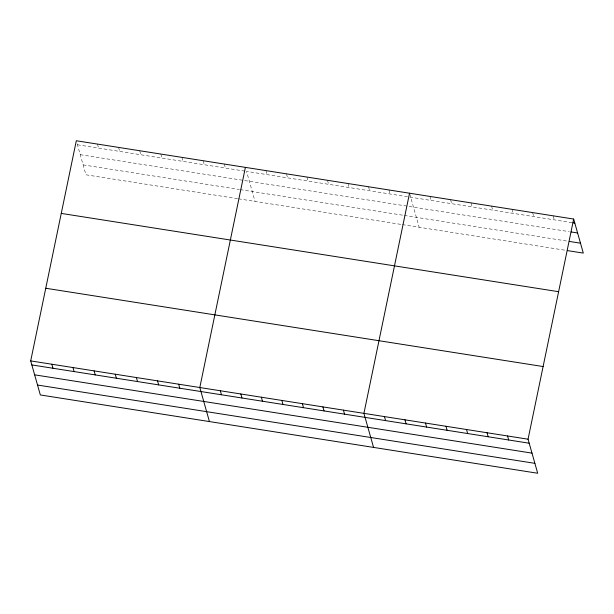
<?xml version="1.0" encoding="UTF-8"?>
<svg xmlns="http://www.w3.org/2000/svg" width="614" height="614" viewBox="0 0 614 614"><rect width="100%" height="100%" fill="white"/><g stroke="black" fill="none" stroke-linecap="round" stroke-linejoin="round"><path stroke-width="0.46" stroke-dasharray="3.07 2.3" d="M77.448 144.774L244.71 171.106M572.002 222.629L246.552 171.39L255.048 201.423M80.25 154.682L569.216 231.655M83.143 164.89L239.376 189.488M240.297 189.634L403.314 215.291M404.242 215.445L568.372 241.279M237.587 198.675L85.945 174.798L76.535 141.558M238.501 198.813L401.456 224.471M402.385 224.617L565.578 250.305M553.153 215.821L554.288 219.835M532.637 212.59L533.773 216.612M512.114 209.359L513.258 213.38M491.599 206.135L492.743 210.149M471.084 202.904L472.22 206.918M450.569 199.673L451.704 203.687M430.053 196.442L431.189 200.463M409.768 194.016L419.17 227.257M389.023 189.979L390.159 194.001M368.507 186.756L369.643 190.77M347.992 183.525L349.128 187.539M327.477 180.293L328.613 184.307M306.962 177.062L308.098 181.084M286.446 173.831L287.582 177.853M265.931 170.608L267.067 174.622M224.271 164.045L225.407 168.067M203.134 160.722L204.27 164.736M181.997 157.391L183.133 161.405M160.86 154.06L161.996 158.082M139.723 150.737L140.859 154.751M118.586 147.406L119.722 151.428M97.449 144.083L98.585 148.097"/><path stroke-width="0.92" d="M573.668 219.052L528.055 439.202L537.687 473.248L40.332 394.948L30.7 360.902L76.313 140.752L573.668 219.052L583.3 253.098L567.443 250.604M245.408 167.376L199.803 387.526L209.435 421.572M409.538 193.21L363.925 413.36L373.565 447.406M572.939 222.775L574.804 223.066M571.081 231.954L577.605 232.975M569.308 241.425L580.499 243.19M61.262 213.403L558.617 291.704M45.751 288.25L543.106 366.55M30.7 360.902L528.055 439.202M31.836 364.923L529.191 443.216M34.637 374.832L531.993 453.124M37.531 385.039L534.886 463.34M507.54 435.971L508.676 439.985M487.025 432.74L488.161 436.761M466.51 429.508L467.645 433.53M445.994 426.285L447.13 430.299M425.479 423.054L426.615 427.068M404.964 419.822L406.1 423.837M384.441 416.591L385.584 420.605M343.41 410.129L344.546 414.151M322.895 406.905L324.031 410.919M302.38 403.674L303.516 407.688M281.864 400.443L283 404.457M261.349 397.212L262.485 401.234M240.834 393.981L241.97 398.002M220.319 390.757L221.454 394.771M178.666 384.195L179.802 388.217M157.529 380.872L158.665 384.886M136.385 377.541L137.528 381.555M115.248 374.21L116.384 378.232M94.111 370.887L95.247 374.901M72.974 367.556L74.11 371.577M51.837 364.232L52.973 368.246"/></g></svg>
